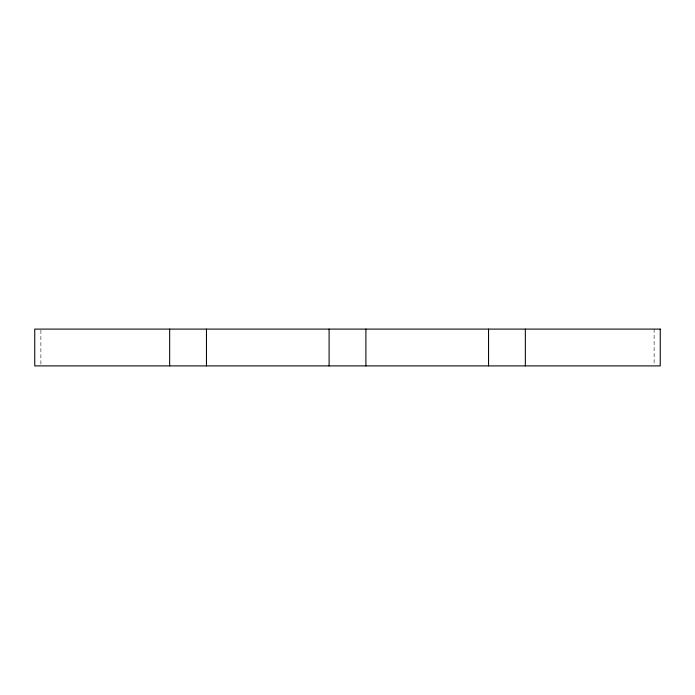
<?xml version="1.0" encoding="UTF-8"?>
<svg xmlns="http://www.w3.org/2000/svg" width="695" height="695" viewBox="0 0 695 695"><rect width="100%" height="100%" fill="white"/><g stroke="black" fill="none" stroke-linecap="round" stroke-linejoin="round"><path stroke-width="0.52" stroke-dasharray="3.48 2.61" d="M654.117 329.1L654.117 364.814M40.883 330.186L40.883 364.814"/><path stroke-width="1.04" d="M525.342 329.1L525.342 365.9M488.542 329.1L488.542 365.9M365.9 329.1L365.9 365.9M329.1 329.1L329.1 365.9M206.458 329.1L206.458 365.9M169.658 329.1L169.658 365.9M660.25 329.1L34.75 329.1L34.75 365.9L660.25 365.9L660.25 329.1"/></g></svg>
